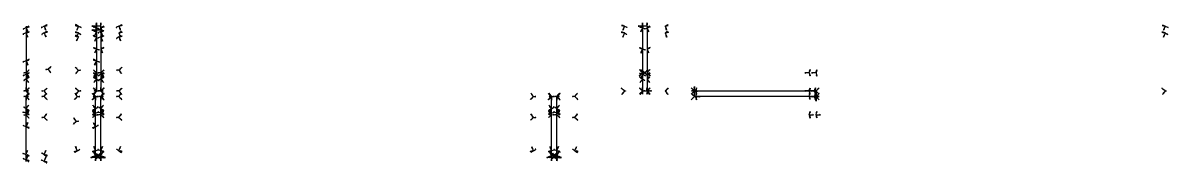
# Model space of a CAD drawing. Header units: millimetres. Extents: x -10973 to 14, y -157 to 191.
# Drawn here: x -10973 to -8432, y -154 to 157 of the extents above; entities that cross this region are included whole.
import ezdxf

# ---------------------------------------------------------------- set-up
doc = ezdxf.new("R2010")
doc.units = ezdxf.units.MM
for name, color, linetype in [('AutoDetect_13_80', 1, 'Continuous'), ('AutoDetect_14_81', 1, 'Continuous'), ('AutoDetect_1_103', 1, 'Continuous'), ('AutoDetect_1_109', 1, 'Continuous'), ('AutoDetect_1_94', 1, 'Continuous'), ('AutoDetect_20_84', 1, 'Continuous'), ('AutoDetect_20_86', 1, 'Continuous'), ('AutoDetect_20_90', 1, 'Continuous'), ('AutoDetect_21_85', 1, 'Continuous'), ('AutoDetect_21_87', 1, 'Continuous'), ('AutoDetect_21_91', 1, 'Continuous'), ('AutoDetect_24_82', 1, 'Continuous'), ('AutoDetect_24_88', 1, 'Continuous'), ('AutoDetect_25_83', 1, 'Continuous'), ('AutoDetect_25_89', 1, 'Continuous'), ('AutoDetect_29_77', 1, 'Continuous'), ('AutoDetect_29_79', 1, 'Continuous'), ('AutoDetect_2_100', 1, 'Continuous'), ('AutoDetect_2_106', 1, 'Continuous'), ('AutoDetect_2_97', 1, 'Continuous'), ('AutoDetect_4_104', 1, 'Continuous'), ('AutoDetect_4_95', 1, 'Continuous'), ('AutoDetect_4_98', 1, 'Continuous'), ('AutoDetect_5_105', 1, 'Continuous'), ('AutoDetect_5_96', 1, 'Continuous'), ('AutoDetect_5_99', 1, 'Continuous'), ('AutoDetect_7_101', 1, 'Continuous'), ('AutoDetect_7_107', 1, 'Continuous'), ('AutoDetect_7_92', 1, 'Continuous'), ('AutoDetect_8_102', 1, 'Continuous'), ('AutoDetect_8_108', 1, 'Continuous'), ('AutoDetect_8_93', 1, 'Continuous'), ('BLECH_ID_GUID_342797C8_094D_45c6_99B3_2BD1321BF620', 1, 'Continuous')]:
    doc.layers.add(name, color=color, linetype=linetype)

# ---------------------------------------------------------------- blocks, each defined once
blk = doc.blocks.new('Kontrollpunkt')
at = {"color": 0}
for q in [(0, 6), (8, 0), (0, 0, 4)]:
    blk.add_line((0, 0), q, dxfattribs=at)
for points in [[(0.25, 8, -0.25), (-0.25, 8, -0.25), (-0.25, 8, 0.25), (0, 10, 0), (-0.25, 8, -0.25), (0.25, 8, 0.25), (0, 10, 0), (0.25, 8, -0.25), (0.25, 8, 0.25), (-0.25, 8, 0.25)], [(0.25, 6, -0.25), (-0.25, 6, -0.25), (-0.25, 6, 0.25), (0, 8, 0), (-0.25, 6, -0.25), (0.25, 6, 0.25), (0, 8, 0), (0.25, 6, -0.25), (0.25, 6, 0.25), (-0.25, 6, 0.25)], [(0.25, 0.25, 4), (-0.25, 0.25, 4), (-0.25, -0.25, 4), (0, 0, 6), (-0.25, 0.25, 4), (0.25, -0.25, 4), (0, 0, 6), (0.25, 0.25, 4), (0.25, -0.25, 4), (-0.25, -0.25, 4)], [(0.25, 0.25, 6), (-0.25, 0.25, 6), (-0.25, -0.25, 6), (0, 0, 8), (-0.25, 0.25, 6), (0.25, -0.25, 6), (0, 0, 8), (0.25, 0.25, 6), (0.25, -0.25, 6), (-0.25, -0.25, 6)], [(0.25, 0.25, 8), (-0.25, 0.25, 8), (-0.25, -0.25, 8), (0, 0, 10), (-0.25, 0.25, 8), (0.25, -0.25, 8), (0, 0, 10), (0.25, 0.25, 8), (0.25, -0.25, 8), (-0.25, -0.25, 8)], [(8, 0.25, -0.25), (8, 0.25, 0.25), (8, -0.25, 0.25), (10, 0, 0), (8, 0.25, 0.25), (8, -0.25, -0.25), (10, 0, 0), (8, 0.25, -0.25), (8, -0.25, -0.25), (8, -0.25, 0.25)]]:
    blk.add_polyline3d(points, dxfattribs=at)

msp = doc.modelspace()

# ---------------------------------------------------------------- linework, layer by layer
at = {"layer": 'AutoDetect_13_80', "color": 1}
msp.add_line((-9213, 6.2, -190), (-9483, 6.2, -190), dxfattribs=at)
at = {"layer": 'AutoDetect_14_81', "color": 1}
msp.add_line((-9213, -6.3, -190), (-9483, -6.3, -190), dxfattribs=at)
at = {"layer": 'AutoDetect_1_103', "color": 1}
msp.add_line((-10966, 149.9, 91), (-10966, 33.2, 91), dxfattribs=at)
at = {"layer": 'AutoDetect_1_103', "color": 1, "extrusion": (1, 0, 0)}
msp.add_arc((33.2, 64, -10966), 27, 90, 135, dxfattribs=at)
at = {"layer": 'AutoDetect_1_109', "color": 1}
msp.add_line((-10966, 149.9, -401), (-10966, 33.2, -401), dxfattribs=at)
at = {"layer": 'AutoDetect_1_109', "color": 1, "extrusion": (-1, 0, 0)}
msp.add_arc((-33.3, -374, 10966), 27, 270, 315, dxfattribs=at)
at = {"layer": 'AutoDetect_1_94', "color": 1}
msp.add_line((-10966, 6.2, -374), (-10966, 6.2, 64), dxfattribs=at)
at = {"layer": 'AutoDetect_1_94', "color": 1, "extrusion": (-1, 0, 0)}
for centre, start, end in [((-33.3, -374, 10966), 315, 0), ((-33.3, 64, 10966), 360, 45)]:
    msp.add_arc(centre, 27, start, end, dxfattribs=at)
at = {"layer": 'AutoDetect_20_84', "color": 1}
msp.add_line((-9788, -6.3, 64), (-9788, -6.3, -374), dxfattribs=at)
at = {"layer": 'AutoDetect_20_84', "color": 1, "extrusion": (-1, 0, 0)}
for centre, start, end in [((33.2, 64, 9788), 135, 180), ((33.2, -374, 9788), 180, 225)]:
    msp.add_arc(centre, 27, start, end, dxfattribs=at)
at = {"layer": 'AutoDetect_20_86', "color": 1}
msp.add_line((-9788, -141.2, 91), (-9788, -33.3, 91), dxfattribs=at)
at = {"layer": 'AutoDetect_20_86', "color": 1, "extrusion": (-1, 0, 0)}
msp.add_arc((33.2, 64, 9788), 27, 90, 135, dxfattribs=at)
at = {"layer": 'AutoDetect_20_90', "color": 1}
msp.add_line((-9788, -141.2, -401), (-9788, -33.3, -401), dxfattribs=at)
at = {"layer": 'AutoDetect_20_90', "color": 1, "extrusion": (1, 0, 0)}
msp.add_arc((-33.3, -374, -9788), 27, 270, 315, dxfattribs=at)
at = {"layer": 'AutoDetect_21_85', "color": 1}
msp.add_line((-9800, -6.3, -374), (-9800, -6.3, 64), dxfattribs=at)
at = {"layer": 'AutoDetect_21_85', "color": 1, "extrusion": (1, 0, 0)}
for centre, start, end in [((-33.3, -374, -9800), 315, 0), ((-33.3, 64, -9800), 0, 45)]:
    msp.add_arc(centre, 27, start, end, dxfattribs=at)
at = {"layer": 'AutoDetect_21_87', "color": 1}
msp.add_line((-9800, -141.2, 91), (-9800, -33.3, 91), dxfattribs=at)
at = {"layer": 'AutoDetect_21_87', "color": 1, "extrusion": (-1, 0, 0)}
msp.add_arc((33.2, 64, 9800), 27, 90, 135, dxfattribs=at)
at = {"layer": 'AutoDetect_21_91', "color": 1}
msp.add_line((-9800, -141.2, -401), (-9800, -33.3, -401), dxfattribs=at)
at = {"layer": 'AutoDetect_21_91', "color": 1, "extrusion": (1, 0, 0)}
msp.add_arc((-33.3, -374, -9800), 27, 270, 315, dxfattribs=at)
at = {"layer": 'AutoDetect_24_82', "color": 1}
msp.add_line((-9588, 6.2, 15), (-9588, 6.2, 64), dxfattribs=at)
at = {"layer": 'AutoDetect_24_82', "color": 1, "extrusion": (-1, 0, 0)}
msp.add_arc((-33.3, 64, 9588), 27, 0.0424, 45, dxfattribs=at)
at = {"layer": 'AutoDetect_24_88', "color": 1}
msp.add_line((-9588, 149.9, 91), (-9588, 33.2, 91), dxfattribs=at)
at = {"layer": 'AutoDetect_24_88', "color": 1, "extrusion": (1, 0, 0)}
msp.add_arc((33.2, 64, -9588), 27, 90.0424, 135, dxfattribs=at)
at = {"layer": 'AutoDetect_25_83', "color": 1}
msp.add_line((-9598, 6.2, 15), (-9598, 6.2, 64), dxfattribs=at)
at = {"layer": 'AutoDetect_25_83', "color": 1, "extrusion": (-1, 0, 0)}
msp.add_arc((-33.3, 64, 9598), 27, 0.0424, 45, dxfattribs=at)
at = {"layer": 'AutoDetect_25_89', "color": 1}
msp.add_line((-9598, 149.9, 91), (-9598, 33.2, 91), dxfattribs=at)
at = {"layer": 'AutoDetect_25_89', "color": 1, "extrusion": (1, 0, 0)}
msp.add_arc((33.2, 64, -9598), 27, 90.0424, 135, dxfattribs=at)
at = {"layer": 'AutoDetect_2_100', "color": 1}
msp.add_line((-10966, -149.9, 91), (-10966, -33.3, 91), dxfattribs=at)
at = {"layer": 'AutoDetect_2_100', "color": 1, "extrusion": (-1, 0, 0)}
msp.add_arc((33.2, 64, 10966), 27, 90, 135, dxfattribs=at)
at = {"layer": 'AutoDetect_2_106', "color": 1}
msp.add_line((-10966, -149.9, -401), (-10966, -33.3, -401), dxfattribs=at)
at = {"layer": 'AutoDetect_2_106', "color": 1, "extrusion": (1, 0, 0)}
msp.add_arc((-33.3, -374, -10966), 27, 270, 315, dxfattribs=at)
at = {"layer": 'AutoDetect_2_97', "color": 1}
msp.add_line((-10966, -6.3, 64), (-10966, -6.3, -374), dxfattribs=at)
at = {"layer": 'AutoDetect_2_97', "color": 1, "extrusion": (-1, 0, 0)}
for centre, start, end in [((33.2, 64, 10966), 135, 180), ((33.2, -374, 10966), 180, 225)]:
    msp.add_arc(centre, 27, start, end, dxfattribs=at)
at = {"layer": 'AutoDetect_4_104', "color": 1}
msp.add_line((-10800, -141.2, -401), (-10800, -33.3, -401), dxfattribs=at)
at = {"layer": 'AutoDetect_4_104', "color": 1, "extrusion": (1, 0, 0)}
msp.add_arc((-33.3, -374, -10800), 27, 270, 315, dxfattribs=at)
at = {"layer": 'AutoDetect_4_95', "color": 1}
msp.add_line((-10800, -6.3, 64), (-10800, -6.3, -374), dxfattribs=at)
at = {"layer": 'AutoDetect_4_95', "color": 1, "extrusion": (-1, 0, 0)}
for centre, start, end in [((33.2, 64, 10800), 135, 180), ((33.2, -374, 10800), 180, 225)]:
    msp.add_arc(centre, 27, start, end, dxfattribs=at)
at = {"layer": 'AutoDetect_4_98', "color": 1}
msp.add_line((-10800, -141.2, 91), (-10800, -33.3, 91), dxfattribs=at)
at = {"layer": 'AutoDetect_4_98', "color": 1, "extrusion": (-1, 0, 0)}
msp.add_arc((33.2, 64, 10800), 27, 90, 135, dxfattribs=at)
at = {"layer": 'AutoDetect_5_105', "color": 1}
msp.add_line((-10812, -141.2, -401), (-10812, -33.3, -401), dxfattribs=at)
at = {"layer": 'AutoDetect_5_105', "color": 1, "extrusion": (1, 0, 0)}
msp.add_arc((-33.3, -374, -10812), 27, 270, 315, dxfattribs=at)
at = {"layer": 'AutoDetect_5_96', "color": 1}
msp.add_line((-10812, -6.3, -374), (-10812, -6.3, 64), dxfattribs=at)
at = {"layer": 'AutoDetect_5_96', "color": 1, "extrusion": (1, 0, 0)}
for centre, start, end in [((-33.3, -374, -10812), 315, 0), ((-33.3, 64, -10812), 0, 45)]:
    msp.add_arc(centre, 27, start, end, dxfattribs=at)
at = {"layer": 'AutoDetect_5_99', "color": 1}
msp.add_line((-10812, -141.2, 91), (-10812, -33.3, 91), dxfattribs=at)
at = {"layer": 'AutoDetect_5_99', "color": 1, "extrusion": (-1, 0, 0)}
msp.add_arc((33.2, 64, 10812), 27, 90, 135, dxfattribs=at)
at = {"layer": 'AutoDetect_7_101', "color": 1}
msp.add_line((-10800, 149.9, 91), (-10800, 33.2, 91), dxfattribs=at)
at = {"layer": 'AutoDetect_7_101', "color": 1, "extrusion": (1, 0, 0)}
msp.add_arc((33.2, 64, -10800), 27, 90.0424, 135.0212, dxfattribs=at)
at = {"layer": 'AutoDetect_7_107', "color": 1}
msp.add_line((-10800, 141.2, -401), (-10800, 33.2, -401), dxfattribs=at)
at = {"layer": 'AutoDetect_7_107', "color": 1, "extrusion": (-1, 0, 0)}
msp.add_arc((-33.3, -374, 10800), 27, 270, 315, dxfattribs=at)
at = {"layer": 'AutoDetect_7_92', "color": 1}
msp.add_line((-10800, 6.2, -374), (-10800, 6.2, 64), dxfattribs=at)
at = {"layer": 'AutoDetect_7_92', "color": 1, "extrusion": (-1, 0, 0)}
for centre, start, end in [((-33.3, -374, 10800), 315, 360), ((-33.3, 64, 10800), 360, 44.9788)]:
    msp.add_arc(centre, 27, start, end, dxfattribs=at)
at = {"layer": 'AutoDetect_8_102', "color": 1}
msp.add_line((-10810, 149.9, 91), (-10810, 33.2, 91), dxfattribs=at)
at = {"layer": 'AutoDetect_8_102', "color": 1, "extrusion": (1, 0, 0)}
msp.add_arc((33.2, 64, -10810), 27, 90.0424, 135.0212, dxfattribs=at)
at = {"layer": 'AutoDetect_8_108', "color": 1}
msp.add_line((-10810, 141.2, -401), (-10810, 33.2, -401), dxfattribs=at)
at = {"layer": 'AutoDetect_8_108', "color": 1, "extrusion": (-1, 0, 0)}
msp.add_arc((-33.3, -374, 10810), 27, 270, 315, dxfattribs=at)
at = {"layer": 'AutoDetect_8_93', "color": 1}
msp.add_line((-10810, 6.2, 64), (-10810, 6.2, -374), dxfattribs=at)
at = {"layer": 'AutoDetect_8_93', "color": 1, "extrusion": (1, 0, 0)}
for centre, start, end in [((33.2, 64, -10810), 135.0212, 180), ((33.2, -374, -10810), 180, 225)]:
    msp.add_arc(centre, 27, start, end, dxfattribs=at)

# ---------------------------------------------------------------- block references
at = {"layer": 'AutoDetect_13_80', "color": 1, "extrusion": (0.185348, 0.743283, 0.642788), "rotation": 21.25108593889595}
msp.add_blockref('Kontrollpunkt', (8965, 1260.8, -1798.1), dxfattribs=at)
at = {"layer": 'AutoDetect_13_80', "color": 1, "extrusion": (0.173648, 0.696364, 0.696364)}
for p, rotation in [((8950.4, 1375.7, -1708.6), 19.70215223316777), ((9199.8, 1456.7, -1774.1), 19.70215223316777), ((8943.7, 1412.2, -1728.3), 19.70215223316775)]:
    msp.add_blockref('Kontrollpunkt', p, dxfattribs=dict(at, rotation=rotation))
at = {"layer": 'AutoDetect_13_80', "color": 1, "extrusion": (0.185348, 0.642788, 0.743283), "rotation": 21.20334123525414}
msp.add_blockref('Kontrollpunkt', (8868.5, 1795.6, -1817.9), dxfattribs=at)
at = {"layer": 'AutoDetect_14_81', "color": 1, "extrusion": (0.173648, -0.696364, 0.696364), "rotation": 340.2978477668322}
for p in [(-9199.8, 1456.7, -1774.1), (-8943.7, 1412.2, -1728.3), (-8950.4, 1375.7, -1708.6)]:
    msp.add_blockref('Kontrollpunkt', p, dxfattribs=at)
at = {"layer": 'AutoDetect_14_81', "color": 1, "extrusion": (0.185348, -0.642788, 0.743283), "rotation": 338.7966587647459}
msp.add_blockref('Kontrollpunkt', (-8868.5, 1795.6, -1817.9), dxfattribs=at)
at = {"layer": 'AutoDetect_14_81', "color": 1, "extrusion": (0.185348, -0.743283, 0.642788), "rotation": 338.748914061104}
msp.add_blockref('Kontrollpunkt', (-8965, 1260.8, -1798.1), dxfattribs=at)
at = {"layer": 'AutoDetect_1_103', "color": 1, "extrusion": (0.696364, 0.173648, -0.696364), "rotation": 80.28160008389149}
for p in [(2789.1, -7283.2, -7654.2), (2795.8, -7319.4, -7674.2)]:
    msp.add_blockref('Kontrollpunkt', p, dxfattribs=at)
at = {"layer": 'AutoDetect_1_103', "color": 1, "extrusion": (0.642788, 0.185348, -0.743283), "rotation": 85.57761744062603}
msp.add_blockref('Kontrollpunkt', (3167.9, -7769.9, -7061.7), dxfattribs=at)
at = {"layer": 'AutoDetect_1_103', "color": 1, "extrusion": (0.733739, 0.25343, -0.630396), "rotation": 80.61777879856182}
msp.add_blockref('Kontrollpunkt', (3694.5, -6411.9, -8040), dxfattribs=at)
at = {"layer": 'AutoDetect_1_103', "color": 1, "extrusion": (0.638146, 0.173648, -0.750077), "rotation": 80.02929992852356}
msp.add_blockref('Kontrollpunkt', (2950, -7862.1, -7053.4), dxfattribs=at)
at = {"layer": 'AutoDetect_1_103', "color": 1, "extrusion": (0.620134, 0.291699, -0.728248), "rotation": 90.52412047062991}
msp.add_blockref('Kontrollpunkt', (4706.7, -7150.7, -6854), dxfattribs=at)
at = {"layer": 'AutoDetect_1_103', "color": 1, "extrusion": (0.650895, 0.390731, -0.650895), "rotation": 85.55052143953343}
msp.add_blockref('Kontrollpunkt', (5672.5, -6039.5, -7184), dxfattribs=at)
at = {"layer": 'AutoDetect_1_109', "color": 1, "extrusion": (0.642788, 0.185348, 0.743283), "rotation": 94.422382559374}
msp.add_blockref('Kontrollpunkt', (3167.9, 7562.5, -7292.1), dxfattribs=at)
at = {"layer": 'AutoDetect_1_109', "color": 1, "extrusion": (0.696364, 0.173648, 0.696364), "rotation": 99.71839991610851}
for p in [(2795.8, 7096.9, -7890.1), (2789.1, 7060.7, -7870.1)]:
    msp.add_blockref('Kontrollpunkt', p, dxfattribs=at)
at = {"layer": 'AutoDetect_1_109', "color": 1, "extrusion": (0.735143, 0.25047, 0.629944), "rotation": 99.53489849642972}
msp.add_blockref('Kontrollpunkt', (3651.4, 6176.2, -8251), dxfattribs=at)
at = {"layer": 'AutoDetect_1_109', "color": 1, "extrusion": (0.634364, 0.206204, 0.745025), "rotation": 92.3429455111504}
msp.add_blockref('Kontrollpunkt', (3459.6, 7485.4, -7240.1), dxfattribs=at)
at = {"layer": 'AutoDetect_1_109', "color": 1, "extrusion": (0.620189, 0.293165, 0.727612), "rotation": 89.46647433978225}
msp.add_blockref('Kontrollpunkt', (4725.6, 6925.1, -7080.1), dxfattribs=at)
at = {"layer": 'AutoDetect_1_109', "color": 1, "extrusion": (0.650895, 0.390731, 0.650895), "rotation": 94.44947856046656}
msp.add_blockref('Kontrollpunkt', (5672.5, 5804.2, -7385.7), dxfattribs=at)
at = {"layer": 'AutoDetect_1_94', "color": 1, "extrusion": (0.642788, 0.656791, 0.394271), "rotation": 67.93756038269882}
msp.add_blockref('Kontrollpunkt', (7869.6, 2681.2, -7160), dxfattribs=at)
at = {"layer": 'AutoDetect_1_94', "color": 1, "extrusion": (0.650895, 0.650895, 0.390731), "rotation": 68.65786519224486}
for p in [(7757.8, 2632.2, -7227.2), (7758.6, 2683.8, -7279.8)]:
    msp.add_blockref('Kontrollpunkt', p, dxfattribs=at)
at = {"layer": 'AutoDetect_1_94', "color": 1, "extrusion": (0.704416, 0.704416, 0.087156), "rotation": 85.01893060629979}
msp.add_blockref('Kontrollpunkt', (7758.6, 302.9, -7752.8), dxfattribs=at)
at = {"layer": 'AutoDetect_1_94', "color": 1, "extrusion": (0.650895, 0.650895, -0.390731), "rotation": 111.5191847166128}
msp.add_blockref('Kontrollpunkt', (7758.6, -2969.1, -7158.7), dxfattribs=at)
at = {"layer": 'AutoDetect_1_94', "color": 1, "extrusion": (0.696364, 0.696364, -0.173648), "rotation": 99.96038804580778}
for p in [(7758.6, -1674.6, -7574), (7758.6, -1292.5, -7641.4)]:
    msp.add_blockref('Kontrollpunkt', p, dxfattribs=at)
at = {"layer": 'AutoDetect_1_94', "color": 1, "extrusion": (0.656791, 0.642788, 0.394271), "rotation": 68.78465394957813}
msp.add_blockref('Kontrollpunkt', (7646.6, 2752.6, -7311.3), dxfattribs=at)
at = {"layer": 'AutoDetect_20_84', "color": 1, "extrusion": (0.650895, -0.650895, -0.390731), "rotation": 248.6578651922448}
for p in [(-6925.6, -2643.7, -6391.9), (-6929.8, -2595.1, -6346.5)]:
    msp.add_blockref('Kontrollpunkt', p, dxfattribs=at)
at = {"layer": 'AutoDetect_20_84', "color": 1, "extrusion": (0.704416, -0.704416, -0.087156), "rotation": 265.0189306062998}
msp.add_blockref('Kontrollpunkt', (-6925.6, -539.1, -6896), dxfattribs=at)
at = {"layer": 'AutoDetect_20_84', "color": 1, "extrusion": (0.650895, -0.650895, 0.390731), "rotation": 291.5191847166128}
msp.add_blockref('Kontrollpunkt', (-6925.6, 2358.3, -6513), dxfattribs=at)
at = {"layer": 'AutoDetect_20_84', "color": 1, "extrusion": (0.696364, -0.696364, 0.173648), "rotation": 279.9603880458078}
for p in [(-6925.6, 1224.7, -6807.5), (-6925.6, 842.6, -6874.9)]:
    msp.add_blockref('Kontrollpunkt', p, dxfattribs=at)
at = {"layer": 'AutoDetect_20_84', "color": 1, "extrusion": (0.656791, -0.642788, -0.394271), "rotation": 248.7846539495781}
msp.add_blockref('Kontrollpunkt', (-6822.7, -2705.5, -6415.3), dxfattribs=at)
at = {"layer": 'AutoDetect_20_84', "color": 1, "extrusion": (0.642788, -0.656791, -0.394271), "rotation": 247.9375603826988}
msp.add_blockref('Kontrollpunkt', (-7027.7, -2641.2, -6280.5), dxfattribs=at)
at = {"layer": 'AutoDetect_20_86', "color": 1, "extrusion": (0.650895, -0.390731, -0.650895), "rotation": 274.4494785604666}
msp.add_blockref('Kontrollpunkt', (-5066.2, -5382.1, -6417.2), dxfattribs=at)
at = {"layer": 'AutoDetect_20_86', "color": 1, "extrusion": (0.696364, -0.173648, -0.696364), "rotation": 279.7183999161086}
for p in [(-2410.2, -6540.9, -6871.9), (-2502.4, -6524.9, -6855.4), (-2506.8, -6557.1, -6831.2)]:
    msp.add_blockref('Kontrollpunkt', p, dxfattribs=at)
at = {"layer": 'AutoDetect_20_86', "color": 1, "extrusion": (0.642788, -0.185348, -0.743283), "rotation": 274.4223825593739}
msp.add_blockref('Kontrollpunkt', (-2833.2, -6930.3, -6306.1), dxfattribs=at)
at = {"layer": 'AutoDetect_20_86', "color": 1, "extrusion": (0.743283, -0.185348, -0.642788), "rotation": 283.7118257682571}
msp.add_blockref('Kontrollpunkt', (-2481.1, -5990.4, -7280.6), dxfattribs=at)
at = {"layer": 'AutoDetect_20_90', "color": 1, "extrusion": (0.650895, -0.390731, 0.650895), "rotation": 265.5505214395334}
msp.add_blockref('Kontrollpunkt', (-5066.2, 5146.8, -6619), dxfattribs=at)
at = {"layer": 'AutoDetect_20_90', "color": 1, "extrusion": (0.696364, -0.173648, 0.696364)}
for p, rotation in [((-2410.2, 6318.4, -7087.7), 260.2816000838914), ((-2506.8, 6334.7, -7047.1), 260.2816000838915), ((-2502.4, 6302.4, -7071.2), 260.2816000838915)]:
    msp.add_blockref('Kontrollpunkt', p, dxfattribs=dict(at, rotation=rotation))
at = {"layer": 'AutoDetect_20_90', "color": 1, "extrusion": (0.642788, -0.185348, 0.743283), "rotation": 265.577617440626}
msp.add_blockref('Kontrollpunkt', (-2833.2, 6722.9, -6536.5), dxfattribs=at)
at = {"layer": 'AutoDetect_20_90', "color": 1, "extrusion": (0.743283, -0.185348, 0.642788), "rotation": 256.2881742317428}
msp.add_blockref('Kontrollpunkt', (-2481.1, 5752.9, -7479.9), dxfattribs=at)
at = {"layer": 'AutoDetect_21_85', "color": 1, "extrusion": (-0.656791, -0.642788, 0.394271), "rotation": 68.78465394957813}
msp.add_blockref('Kontrollpunkt', (-6878.1, -3098.8, 6327.7), dxfattribs=at)
at = {"layer": 'AutoDetect_21_85', "color": 1, "extrusion": (-0.650895, -0.650895, -0.390731), "rotation": 111.5191847166128}
msp.add_blockref('Kontrollpunkt', (-6925.2, 2768.3, 6357.8), dxfattribs=at)
at = {"layer": 'AutoDetect_21_85', "color": 1, "extrusion": (-0.696364, -0.696364, -0.173648), "rotation": 99.96038804580778}
for p in [(-6925.2, 875.2, 6886.7), (-6925.2, 1257.3, 6819.3)]:
    msp.add_blockref('Kontrollpunkt', p, dxfattribs=at)
at = {"layer": 'AutoDetect_21_85', "color": 1, "extrusion": (-0.704416, -0.704416, 0.087156), "rotation": 85.01893060629979}
msp.add_blockref('Kontrollpunkt', (-6925.2, -976.9, 6875.1), dxfattribs=at)
at = {"layer": 'AutoDetect_21_85', "color": 1, "extrusion": (-0.650895, -0.650895, 0.390731), "rotation": 68.65786519224486}
for p in [(-6925.2, -3053.6, 6236.7), (-6921, -3102.2, 6282.1)]:
    msp.add_blockref('Kontrollpunkt', p, dxfattribs=at)
at = {"layer": 'AutoDetect_21_85', "color": 1, "extrusion": (-0.642788, -0.656791, 0.394271), "rotation": 67.9375603826988}
msp.add_blockref('Kontrollpunkt', (-6971.6, -3045.5, 6188.2), dxfattribs=at)
at = {"layer": 'AutoDetect_21_87', "color": 1, "extrusion": (-0.650895, -0.390731, -0.650895), "rotation": 85.55052143953343}
msp.add_blockref('Kontrollpunkt', (-5015.4, 5549.3, 6332.5), dxfattribs=at)
at = {"layer": 'AutoDetect_21_87', "color": 1, "extrusion": (-0.696364, -0.173648, -0.696364)}
for p, rotation in [((-2329.2, 6694.2, 6768.5), 80.28160008389143), ((-2237, 6710.2, 6785), 80.28160008389149), ((-2232.7, 6677.9, 6809.2), 80.28160008389149)]:
    msp.add_blockref('Kontrollpunkt', p, dxfattribs=dict(at, rotation=rotation))
at = {"layer": 'AutoDetect_21_87', "color": 1, "extrusion": (-0.743283, -0.185348, -0.642788), "rotation": 76.28817423174286}
msp.add_blockref('Kontrollpunkt', (-2258.3, 6226.4, 7278.8), dxfattribs=at)
at = {"layer": 'AutoDetect_21_87', "color": 1, "extrusion": (-0.642788, -0.185348, -0.743283), "rotation": 85.57761744062603}
msp.add_blockref('Kontrollpunkt', (-2593.9, 7059.1, 6284.8), dxfattribs=at)
at = {"layer": 'AutoDetect_21_91', "color": 1, "extrusion": (-0.650895, -0.390731, 0.650895), "rotation": 94.44947856046657}
msp.add_blockref('Kontrollpunkt', (-5015.4, -5784.6, 6130.8), dxfattribs=at)
at = {"layer": 'AutoDetect_21_91', "color": 1, "extrusion": (-0.696364, -0.173648, 0.696364), "rotation": 99.71839991610851}
for p in [(-2329.2, -6916.7, 6552.6), (-2237, -6932.7, 6569.1), (-2232.7, -6900.4, 6593.3)]:
    msp.add_blockref('Kontrollpunkt', p, dxfattribs=at)
at = {"layer": 'AutoDetect_21_91', "color": 1, "extrusion": (-0.743283, -0.185348, 0.642788), "rotation": 103.7118257682572}
msp.add_blockref('Kontrollpunkt', (-2258.3, -6463.9, 7079.6), dxfattribs=at)
at = {"layer": 'AutoDetect_21_91', "color": 1, "extrusion": (-0.642788, -0.185348, 0.743283), "rotation": 94.422382559374}
msp.add_blockref('Kontrollpunkt', (-2593.9, -7266.5, 6054.4), dxfattribs=at)
at = {"layer": 'AutoDetect_24_82', "color": 1, "extrusion": (0.696364, 0.696364, -0.173648), "rotation": 99.85107611658391}
for p in [(6816, -1157.5, -6650.6), (6784.2, -1158.8, -6675.5), (6784.2, -1123.3, -6681.8)]:
    msp.add_blockref('Kontrollpunkt', p, dxfattribs=at)
at = {"layer": 'AutoDetect_24_82', "color": 1, "extrusion": (0.642788, 0.743283, -0.185348), "rotation": 102.1447151728823}
msp.add_blockref('Kontrollpunkt', (7282.5, -1126.5, -6134.2), dxfattribs=at)
at = {"layer": 'AutoDetect_24_82', "color": 1, "extrusion": (0.650895, 0.650895, -0.390731), "rotation": 111.6785632160715}
msp.add_blockref('Kontrollpunkt', (6784.2, -2588.4, -6261.7), dxfattribs=at)
at = {"layer": 'AutoDetect_24_82', "color": 1, "extrusion": (0.743283, 0.642788, -0.185348), "rotation": 99.10637076601365}
msp.add_blockref('Kontrollpunkt', (6250.3, -1308.3, -7098.4), dxfattribs=at)
at = {"layer": 'AutoDetect_24_88', "color": 1, "extrusion": (0.696364, 0.173648, -0.696364)}
for p, rotation in [((2455.7, -6352.1, -6694.6), 80.28160008389149), ((2462.4, -6388.3, -6714.6), 80.28160008389149), ((2361.8, -6405.8, -6732.6), 80.28160008389143)]:
    msp.add_blockref('Kontrollpunkt', p, dxfattribs=dict(at, rotation=rotation))
at = {"layer": 'AutoDetect_24_88', "color": 1, "extrusion": (0.743283, 0.185348, -0.642788), "rotation": 76.28817423174286}
msp.add_blockref('Kontrollpunkt', (2441.1, -5864.3, -7130.4), dxfattribs=at)
at = {"layer": 'AutoDetect_24_88', "color": 1, "extrusion": (0.642788, 0.185348, -0.743283), "rotation": 85.57761744062603}
msp.add_blockref('Kontrollpunkt', (2752.5, -6792.9, -6182.4), dxfattribs=at)
at = {"layer": 'AutoDetect_24_88', "color": 1, "extrusion": (0.650895, 0.390731, -0.650895), "rotation": 85.55052143953343}
msp.add_blockref('Kontrollpunkt', (4963.3, -5270.5, -6287), dxfattribs=at)
at = {"layer": 'AutoDetect_25_83', "color": 1, "extrusion": (-0.642788, 0.743283, -0.185348), "rotation": 257.8552848271177}
msp.add_blockref('Kontrollpunkt', (7229.6, 1199.6, 6198.3), dxfattribs=at)
at = {"layer": 'AutoDetect_25_83', "color": 1, "extrusion": (-0.696364, 0.696364, -0.173648), "rotation": 260.1489238834161}
for p in [(6750.6, 1198.4, 6709.8), (6782.4, 1197, 6684.9), (6782.4, 1232.5, 6678.7)]:
    msp.add_blockref('Kontrollpunkt', p, dxfattribs=at)
at = {"layer": 'AutoDetect_25_83', "color": 1, "extrusion": (-0.743283, 0.642788, -0.185348), "rotation": 260.8936292339863}
msp.add_blockref('Kontrollpunkt', (6299.7, 1381.4, 7162.2), dxfattribs=at)
at = {"layer": 'AutoDetect_25_83', "color": 1, "extrusion": (-0.650895, 0.650895, -0.390731), "rotation": 248.3214367839284}
msp.add_blockref('Kontrollpunkt', (6782.4, 2712.5, 6226.4), dxfattribs=at)
at = {"layer": 'AutoDetect_25_89', "color": 1, "extrusion": (-0.743283, 0.185348, -0.642788), "rotation": 283.7118257682571}
msp.add_blockref('Kontrollpunkt', (2201.1, 6101.8, 7130.3), dxfattribs=at)
at = {"layer": 'AutoDetect_25_89', "color": 1, "extrusion": (-0.696364, 0.173648, -0.696364), "rotation": 279.7183999161086}
for p in [(2186.4, 6611.4, 6665.8), (2179.7, 6575.2, 6645.8), (2280.3, 6557.7, 6627.8)]:
    msp.add_blockref('Kontrollpunkt', p, dxfattribs=at)
at = {"layer": 'AutoDetect_25_89', "color": 1, "extrusion": (-0.642788, 0.185348, -0.743283), "rotation": 274.4223825593739}
msp.add_blockref('Kontrollpunkt', (2563.3, 6909.4, 6150.1), dxfattribs=at)
at = {"layer": 'AutoDetect_25_89', "color": 1, "extrusion": (-0.650895, 0.390731, -0.650895), "rotation": 274.4494785604666}
msp.add_blockref('Kontrollpunkt', (4911.4, 5436.5, 6201.1), dxfattribs=at)
at = {"layer": 'AutoDetect_29_77', "color": 1, "extrusion": (-0.743283, 0.642788, -0.185348), "rotation": 260.8936292339863}
msp.add_blockref('Kontrollpunkt', (5514.8, 1213.2, 6270.3), dxfattribs=at)
at = {"layer": 'AutoDetect_29_79', "color": 1, "extrusion": (-0.743283, 0.185348, -0.642788), "rotation": 283.7118257682571}
msp.add_blockref('Kontrollpunkt', (1910.7, 5353.4, 6238.3), dxfattribs=at)
at = {"layer": 'AutoDetect_29_79', "color": 1, "extrusion": (-0.696364, 0.173648, -0.696364), "rotation": 279.7183999161086}
msp.add_blockref('Kontrollpunkt', (1896.1, 5800.6, 5830.2), dxfattribs=at)
at = {"layer": 'AutoDetect_2_100', "color": 1, "extrusion": (0.650895, -0.390731, -0.650895), "rotation": 274.4494785604666}
msp.add_blockref('Kontrollpunkt', (-5672.5, -6039.5, -7184), dxfattribs=at)
at = {"layer": 'AutoDetect_2_100', "color": 1, "extrusion": (0.631683, -0.227168, -0.741196), "rotation": 272.0340178651637}
msp.add_blockref('Kontrollpunkt', (-3751.7, -7576.5, -6984.7), dxfattribs=at)
at = {"layer": 'AutoDetect_2_100', "color": 1, "extrusion": (0.69146, -0.209204, -0.69146), "rotation": 277.7533624204248}
msp.add_blockref('Kontrollpunkt', (-3245.8, -7177.2, -7630.1), dxfattribs=at)
at = {"layer": 'AutoDetect_2_100', "color": 1, "extrusion": (0.642788, -0.185348, -0.743283), "rotation": 274.4223825593739}
msp.add_blockref('Kontrollpunkt', (-3167.9, -7769.9, -7061.7), dxfattribs=at)
at = {"layer": 'AutoDetect_2_100', "color": 1, "extrusion": (0.743283, -0.185348, -0.642788), "rotation": 283.7118257682571}
msp.add_blockref('Kontrollpunkt', (-2774.5, -6723.7, -8154.6), dxfattribs=at)
at = {"layer": 'AutoDetect_2_100', "color": 1, "extrusion": (0.696364, -0.173648, -0.696364), "rotation": 279.7183999161086}
for p in [(-2795.8, -7319.4, -7674.2), (-2789.1, -7283.2, -7654.2)]:
    msp.add_blockref('Kontrollpunkt', p, dxfattribs=at)
at = {"layer": 'AutoDetect_2_106', "color": 1, "extrusion": (0.650895, -0.390731, 0.650895), "rotation": 265.5505214395334}
msp.add_blockref('Kontrollpunkt', (-5672.5, 5804.2, -7385.7), dxfattribs=at)
at = {"layer": 'AutoDetect_2_106', "color": 1, "extrusion": (0.628233, -0.227042, 0.744161), "rotation": 268.3264580909138}
msp.add_blockref('Kontrollpunkt', (-3767.8, 7395.8, -7177.8), dxfattribs=at)
at = {"layer": 'AutoDetect_2_106', "color": 1, "extrusion": (0.660836, -0.173648, 0.730166), "rotation": 263.503987486416}
msp.add_blockref('Kontrollpunkt', (-2857.8, 7456.5, -7526.8), dxfattribs=at)
at = {"layer": 'AutoDetect_2_106', "color": 1, "extrusion": (0.642788, -0.185348, 0.743283), "rotation": 265.577617440626}
msp.add_blockref('Kontrollpunkt', (-3167.9, 7562.5, -7292.1), dxfattribs=at)
at = {"layer": 'AutoDetect_2_106', "color": 1, "extrusion": (0.743283, -0.185348, 0.642788), "rotation": 256.2881742317428}
msp.add_blockref('Kontrollpunkt', (-2774.5, 6486.3, -8353.9), dxfattribs=at)
at = {"layer": 'AutoDetect_2_106', "color": 1, "extrusion": (0.696364, -0.173648, 0.696364), "rotation": 260.2816000838915}
for p in [(-2795.8, 7096.9, -7890.1), (-2789.1, 7060.7, -7870.1)]:
    msp.add_blockref('Kontrollpunkt', p, dxfattribs=at)
at = {"layer": 'AutoDetect_2_97', "color": 1, "extrusion": (0.650895, -0.650895, -0.390731), "rotation": 248.6578651922448}
for p in [(-7758.6, -2969.1, -7158.7), (-7762.8, -2920.5, -7113.2)]:
    msp.add_blockref('Kontrollpunkt', p, dxfattribs=at)
at = {"layer": 'AutoDetect_2_97', "color": 1, "extrusion": (0.704416, -0.704416, -0.087156), "rotation": 265.0189306062998}
msp.add_blockref('Kontrollpunkt', (-7758.6, -611.7, -7725.8), dxfattribs=at)
at = {"layer": 'AutoDetect_2_97', "color": 1, "extrusion": (0.650895, -0.650895, 0.390731), "rotation": 291.5191847166128}
msp.add_blockref('Kontrollpunkt', (-7758.6, 2683.8, -7279.8), dxfattribs=at)
at = {"layer": 'AutoDetect_2_97', "color": 1, "extrusion": (0.696364, -0.696364, 0.173648), "rotation": 279.9603880458078}
for p in [(-7758.6, 1369.4, -7627.8), (-7758.6, 987.3, -7695.2)]:
    msp.add_blockref('Kontrollpunkt', p, dxfattribs=at)
at = {"layer": 'AutoDetect_2_97', "color": 1, "extrusion": (0.656791, -0.642788, -0.394271), "rotation": 248.7846539495781}
msp.add_blockref('Kontrollpunkt', (-7646.6, -3037.5, -7189), dxfattribs=at)
at = {"layer": 'AutoDetect_2_97', "color": 1, "extrusion": (0.642788, -0.656791, -0.394271), "rotation": 247.9375603826988}
msp.add_blockref('Kontrollpunkt', (-7870.2, -2968.9, -7035.9), dxfattribs=at)
at = {"layer": 'AutoDetect_4_104', "color": 1, "extrusion": (0.650895, -0.390731, 0.650895), "rotation": 265.5505214395334}
msp.add_blockref('Kontrollpunkt', (-5587.1, 5711.5, -7277.7), dxfattribs=at)
at = {"layer": 'AutoDetect_4_104', "color": 1, "extrusion": (0.696364, -0.173648, 0.696364)}
for p, rotation in [((-2655.1, 7002.2, -7792.5), 260.2816000838914), ((-2751.6, 7018.4, -7751.8), 260.2816000838915), ((-2747.3, 6986.2, -7776), 260.2816000838915)]:
    msp.add_blockref('Kontrollpunkt', p, dxfattribs=dict(at, rotation=rotation))
at = {"layer": 'AutoDetect_4_104', "color": 1, "extrusion": (0.642788, -0.185348, 0.743283), "rotation": 265.577617440626}
msp.add_blockref('Kontrollpunkt', (-3113.6, 7445.7, -7187), dxfattribs=at)
at = {"layer": 'AutoDetect_4_104', "color": 1, "extrusion": (0.743283, -0.185348, 0.642788), "rotation": 256.2881742317428}
msp.add_blockref('Kontrollpunkt', (-2725.9, 6384.1, -8232.1), dxfattribs=at)
at = {"layer": 'AutoDetect_4_95', "color": 1, "extrusion": (0.650895, -0.650895, -0.390731), "rotation": 248.6578651922448}
for p in [(-7641.2, -2923.3, -7050.6), (-7645.4, -2874.7, -7005.2)]:
    msp.add_blockref('Kontrollpunkt', p, dxfattribs=at)
at = {"layer": 'AutoDetect_4_95', "color": 1, "extrusion": (0.704416, -0.704416, -0.087156), "rotation": 265.0189306062998}
msp.add_blockref('Kontrollpunkt', (-7641.2, -601.4, -7608.9), dxfattribs=at)
at = {"layer": 'AutoDetect_4_95', "color": 1, "extrusion": (0.650895, -0.650895, 0.390731), "rotation": 291.5191847166128}
msp.add_blockref('Kontrollpunkt', (-7641.2, 2637.9, -7171.7), dxfattribs=at)
at = {"layer": 'AutoDetect_4_95', "color": 1, "extrusion": (0.696364, -0.696364, 0.173648), "rotation": 279.9603880458078}
for p in [(-7641.2, 1349, -7512.2), (-7641.2, 966.9, -7579.6)]:
    msp.add_blockref('Kontrollpunkt', p, dxfattribs=at)
at = {"layer": 'AutoDetect_4_95', "color": 1, "extrusion": (0.656791, -0.642788, -0.394271), "rotation": 248.7846539495781}
msp.add_blockref('Kontrollpunkt', (-7530.5, -2990.7, -7080), dxfattribs=at)
at = {"layer": 'AutoDetect_4_95', "color": 1, "extrusion": (0.642788, -0.656791, -0.394271), "rotation": 247.9375603826988}
msp.add_blockref('Kontrollpunkt', (-7750.9, -2920.3, -6931), dxfattribs=at)
at = {"layer": 'AutoDetect_4_98', "color": 1, "extrusion": (0.650895, -0.390731, -0.650895), "rotation": 274.4494785604666}
msp.add_blockref('Kontrollpunkt', (-5587.1, -5946.9, -7075.9), dxfattribs=at)
at = {"layer": 'AutoDetect_4_98', "color": 1, "extrusion": (0.696364, -0.173648, -0.696364), "rotation": 279.7183999161086}
for p in [(-2655.1, -7224.7, -7576.6), (-2747.3, -7208.7, -7560.1), (-2751.6, -7240.9, -7535.9)]:
    msp.add_blockref('Kontrollpunkt', p, dxfattribs=at)
at = {"layer": 'AutoDetect_4_98', "color": 1, "extrusion": (0.642788, -0.185348, -0.743283), "rotation": 274.4223825593739}
msp.add_blockref('Kontrollpunkt', (-3113.6, -7653.1, -6956.6), dxfattribs=at)
at = {"layer": 'AutoDetect_4_98', "color": 1, "extrusion": (0.743283, -0.185348, -0.642788), "rotation": 283.7118257682571}
msp.add_blockref('Kontrollpunkt', (-2725.9, -6621.5, -8032.8), dxfattribs=at)
at = {"layer": 'AutoDetect_5_105', "color": 1, "extrusion": (-0.650895, -0.390731, 0.650895), "rotation": 94.44947856046657}
msp.add_blockref('Kontrollpunkt', (-5536.3, -6349.4, 6789.5), dxfattribs=at)
at = {"layer": 'AutoDetect_5_105', "color": 1, "extrusion": (-0.626224, -0.258188, 0.735651), "rotation": 90.71191129320083}
msp.add_blockref('Kontrollpunkt', (-4081.2, -7637.1, 6486.9), dxfattribs=at)
at = {"layer": 'AutoDetect_5_105', "color": 1, "extrusion": (-0.685511, -0.245254, 0.685511), "rotation": 97.35364578156249}
msp.add_blockref('Kontrollpunkt', (-3573.1, -7287.4, 7154.8), dxfattribs=at)
at = {"layer": 'AutoDetect_5_105', "color": 1, "extrusion": (-0.718667, -0.249313, 0.649123), "rotation": 98.54547337013993}
msp.add_blockref('Kontrollpunkt', (-3437.5, -6987.1, 7570.1), dxfattribs=at)
at = {"layer": 'AutoDetect_5_105', "color": 1, "extrusion": (-0.696364, -0.173648, 0.696364), "rotation": 99.71839991610851}
for p in [(-2481.9, -7616.5, 7273.9), (-2477.5, -7584.2, 7298.1)]:
    msp.add_blockref('Kontrollpunkt', p, dxfattribs=at)
at = {"layer": 'AutoDetect_5_105', "color": 1, "extrusion": (-0.642788, -0.185348, 0.743283), "rotation": 94.422382559374}
msp.add_blockref('Kontrollpunkt', (-2874.3, -7989.3, 6704.9), dxfattribs=at)
at = {"layer": 'AutoDetect_5_96', "color": 1, "extrusion": (-0.656791, -0.642788, 0.394271), "rotation": 68.78465394957813}
msp.add_blockref('Kontrollpunkt', (-7585.9, -3384, 6992.3), dxfattribs=at)
at = {"layer": 'AutoDetect_5_96', "color": 1, "extrusion": (-0.650895, -0.650895, -0.390731), "rotation": 111.5191847166128}
msp.add_blockref('Kontrollpunkt', (-7640.8, 3047.9, 7016.5), dxfattribs=at)
at = {"layer": 'AutoDetect_5_96', "color": 1, "extrusion": (-0.696364, -0.696364, -0.173648), "rotation": 99.96038804580778}
for p in [(-7640.8, 999.4, 7591.4), (-7640.8, 1381.5, 7524.1)]:
    msp.add_blockref('Kontrollpunkt', p, dxfattribs=at)
at = {"layer": 'AutoDetect_5_96', "color": 1, "extrusion": (-0.704416, -0.704416, 0.087156), "rotation": 85.01893060629979}
msp.add_blockref('Kontrollpunkt', (-7640.8, -1039.3, 7588), dxfattribs=at)
at = {"layer": 'AutoDetect_5_96', "color": 1, "extrusion": (-0.650895, -0.650895, 0.390731), "rotation": 68.65786519224486}
for p in [(-7640.8, -3333.2, 6895.4), (-7632.2, -3385, 6948.2)]:
    msp.add_blockref('Kontrollpunkt', p, dxfattribs=at)
at = {"layer": 'AutoDetect_5_96', "color": 1, "extrusion": (-0.642788, -0.656791, 0.394271), "rotation": 67.9375603826988}
msp.add_blockref('Kontrollpunkt', (-7694.8, -3324.6, 6838.7), dxfattribs=at)
at = {"layer": 'AutoDetect_5_99', "color": 1, "extrusion": (-0.650895, -0.390731, -0.650895), "rotation": 85.55052143953343}
msp.add_blockref('Kontrollpunkt', (-5536.3, 6114, 6991.2), dxfattribs=at)
at = {"layer": 'AutoDetect_5_99', "color": 1, "extrusion": (-0.626457, -0.255535, -0.736379), "rotation": 81.43485493552166}
msp.add_blockref('Kontrollpunkt', (-4043.6, 7445.6, 6717.3), dxfattribs=at)
at = {"layer": 'AutoDetect_5_99', "color": 1, "extrusion": (-0.685528, -0.24516, -0.685528), "rotation": 82.64357367288635}
msp.add_blockref('Kontrollpunkt', (-3571.8, 7062.2, 7367.5), dxfattribs=at)
at = {"layer": 'AutoDetect_5_99', "color": 1, "extrusion": (-0.728705, -0.26383, -0.631967), "rotation": 81.15920004609086}
msp.add_blockref('Kontrollpunkt', (-3575.6, 6546.2, 7883.7), dxfattribs=at)
at = {"layer": 'AutoDetect_5_99', "color": 1, "extrusion": (-0.642788, -0.185348, -0.743283), "rotation": 85.57761744062603}
msp.add_blockref('Kontrollpunkt', (-2874.3, 7781.9, 6935.3), dxfattribs=at)
at = {"layer": 'AutoDetect_5_99', "color": 1, "extrusion": (-0.696364, -0.173648, -0.696364), "rotation": 80.28160008389149}
for p in [(-2481.9, 7394, 7489.7), (-2477.5, 7361.7, 7513.9)]:
    msp.add_blockref('Kontrollpunkt', p, dxfattribs=at)
at = {"layer": 'AutoDetect_7_101', "color": 1, "extrusion": (0.696364, 0.173648, -0.696364)}
for p, rotation in [((2749, -7171, -7538.6), 80.28160008389149), ((2755.6, -7207.2, -7558.6), 80.28160008389149), ((2655.1, -7224.7, -7576.6), 80.28160008389143)]:
    msp.add_blockref('Kontrollpunkt', p, dxfattribs=dict(at, rotation=rotation))
at = {"layer": 'AutoDetect_7_101', "color": 1, "extrusion": (0.743283, 0.185348, -0.642788), "rotation": 76.28817423174286}
msp.add_blockref('Kontrollpunkt', (2734.3, -6620.2, -8031.2), dxfattribs=at)
at = {"layer": 'AutoDetect_7_101', "color": 1, "extrusion": (0.642788, 0.185348, -0.743283), "rotation": 85.57761744062603}
msp.add_blockref('Kontrollpunkt', (3088.3, -7658.5, -6961.5), dxfattribs=at)
at = {"layer": 'AutoDetect_7_101', "color": 1, "extrusion": (0.650895, 0.390731, -0.650895), "rotation": 85.55052143953343}
msp.add_blockref('Kontrollpunkt', (5587.1, -5946.9, -7075.9), dxfattribs=at)
at = {"layer": 'AutoDetect_7_107', "color": 1, "extrusion": (0.642788, 0.185348, 0.743283), "rotation": 94.422382559374}
msp.add_blockref('Kontrollpunkt', (3113.6, 7445.7, -7187), dxfattribs=at)
at = {"layer": 'AutoDetect_7_107', "color": 1, "extrusion": (0.696364, 0.173648, 0.696364), "rotation": 99.71839991610851}
for p in [(2747.3, 6986.2, -7776), (2749, 6948.5, -7754.5), (2655.1, 7002.2, -7792.5)]:
    msp.add_blockref('Kontrollpunkt', p, dxfattribs=at)
at = {"layer": 'AutoDetect_7_107', "color": 1, "extrusion": (0.743283, 0.185348, 0.642788), "rotation": 103.7118257682571}
msp.add_blockref('Kontrollpunkt', (2725.9, 6384.1, -8232.1), dxfattribs=at)
at = {"layer": 'AutoDetect_7_107', "color": 1, "extrusion": (0.650895, 0.390731, 0.650895), "rotation": 94.44947856046656}
msp.add_blockref('Kontrollpunkt', (5587.1, 5711.5, -7277.7), dxfattribs=at)
at = {"layer": 'AutoDetect_7_92', "color": 1, "extrusion": (0.642788, 0.656791, 0.394271), "rotation": 67.93756038269882}
msp.add_blockref('Kontrollpunkt', (7750.9, 2635.4, -7053.3), dxfattribs=at)
at = {"layer": 'AutoDetect_7_92', "color": 1, "extrusion": (0.650895, 0.650895, 0.390731), "rotation": 68.65786519224486}
for p in [(7645.4, 2589.3, -7126.3), (7641.2, 2637.9, -7171.7)]:
    msp.add_blockref('Kontrollpunkt', p, dxfattribs=at)
at = {"layer": 'AutoDetect_7_92', "color": 1, "extrusion": (0.704416, 0.704416, 0.087156), "rotation": 85.01893060629979}
msp.add_blockref('Kontrollpunkt', (7641.2, 292.6, -7635.9), dxfattribs=at)
at = {"layer": 'AutoDetect_7_92', "color": 1, "extrusion": (0.650895, 0.650895, -0.390731), "rotation": 111.5191847166128}
msp.add_blockref('Kontrollpunkt', (7641.2, -2923.3, -7050.6), dxfattribs=at)
at = {"layer": 'AutoDetect_7_92', "color": 1, "extrusion": (0.696364, 0.696364, -0.173648), "rotation": 99.96038804580778}
for p in [(7641.2, -1654.3, -7458.4), (7641.2, -1272.2, -7525.8)]:
    msp.add_blockref('Kontrollpunkt', p, dxfattribs=at)
at = {"layer": 'AutoDetect_7_92', "color": 1, "extrusion": (0.656791, 0.642788, 0.394271), "rotation": 68.78465394957813}
msp.add_blockref('Kontrollpunkt', (7530.5, 2705.8, -7202.2), dxfattribs=at)
at = {"layer": 'AutoDetect_8_102', "color": 1, "extrusion": (-0.743283, 0.185348, -0.642788), "rotation": 283.7118257682571}
msp.add_blockref('Kontrollpunkt', (2494.3, 6857.7, 8031.1), dxfattribs=at)
at = {"layer": 'AutoDetect_8_102', "color": 1, "extrusion": (-0.696364, 0.173648, -0.696364), "rotation": 279.7183999161086}
for p in [(2479.7, 7430.3, 7509.8), (2473, 7394.1, 7489.8)]:
    msp.add_blockref('Kontrollpunkt', p, dxfattribs=at)
at = {"layer": 'AutoDetect_8_102', "color": 1, "extrusion": (-0.604391, 0.173038, -0.777669), "rotation": 274.7040360669567}
msp.add_blockref('Kontrollpunkt', (2879.3, 8135.3, 6511.1), dxfattribs=at)
at = {"layer": 'AutoDetect_8_102', "color": 1, "extrusion": (-0.649672, 0.173648, -0.740117), "rotation": 275.4693183121005}
msp.add_blockref('Kontrollpunkt', (2720.6, 7804.5, 6968.3), dxfattribs=at)
at = {"layer": 'AutoDetect_8_102', "color": 1, "extrusion": (-0.650895, 0.390731, -0.650895), "rotation": 274.4494785604666}
msp.add_blockref('Kontrollpunkt', (5535.2, 6112.9, 6989.9), dxfattribs=at)
at = {"layer": 'AutoDetect_8_102', "color": 1, "extrusion": (-0.625172, 0.272013, -0.731553), "rotation": 270.3423387857391}
msp.add_blockref('Kontrollpunkt', (4273.2, 7326.1, 6703.3), dxfattribs=at)
at = {"layer": 'AutoDetect_8_108', "color": 1, "extrusion": (-0.696364, 0.173648, 0.696364), "rotation": 260.2816000838915}
for p in [(2479.7, -7652.8, 7294), (2481.4, -7615.1, 7272.5)]:
    msp.add_blockref('Kontrollpunkt', p, dxfattribs=at)
at = {"layer": 'AutoDetect_8_108', "color": 1, "extrusion": (-0.728104, 0.229486, 0.645911), "rotation": 260.3704271299238}
msp.add_blockref('Kontrollpunkt', (3141.2, -7014.6, 7669.9), dxfattribs=at)
at = {"layer": 'AutoDetect_8_108', "color": 1, "extrusion": (-0.642788, 0.185348, 0.743283), "rotation": 265.577617440626}
msp.add_blockref('Kontrollpunkt', (2873.7, -7987.8, 6703.6), dxfattribs=at)
at = {"layer": 'AutoDetect_8_108', "color": 1, "extrusion": (-0.686303, 0.240781, 0.686303), "rotation": 262.5129706569068}
msp.add_blockref('Kontrollpunkt', (3509.6, -7308.9, 7161.4), dxfattribs=at)
at = {"layer": 'AutoDetect_8_108', "color": 1, "extrusion": (-0.623929, 0.268957, 0.73374), "rotation": 269.7501927730825}
msp.add_blockref('Kontrollpunkt', (4239.5, -7568.8, 6462.1), dxfattribs=at)
at = {"layer": 'AutoDetect_8_108', "color": 1, "extrusion": (-0.650895, 0.390731, 0.650895), "rotation": 265.5505214395334}
msp.add_blockref('Kontrollpunkt', (5535.2, -6348.2, 6788.2), dxfattribs=at)
at = {"layer": 'AutoDetect_8_93', "color": 1, "extrusion": (-0.650895, 0.650895, -0.390731), "rotation": 248.6578651922448}
for p in [(7635.2, 3095.9, 7060.7), (7639.4, 3047.3, 7015.2)]:
    msp.add_blockref('Kontrollpunkt', p, dxfattribs=at)
at = {"layer": 'AutoDetect_8_93', "color": 1, "extrusion": (-0.642788, 0.656791, -0.394271), "rotation": 247.9375603826988}
msp.add_blockref('Kontrollpunkt', (7693.4, 3039.1, 6959.6), dxfattribs=at)
at = {"layer": 'AutoDetect_8_93', "color": 1, "extrusion": (-0.656791, 0.642788, -0.394271), "rotation": 248.7846539495781}
msp.add_blockref('Kontrollpunkt', (7584.5, 3100.6, 7112.4), dxfattribs=at)
at = {"layer": 'AutoDetect_8_93', "color": 1, "extrusion": (-0.650895, 0.650895, 0.390731), "rotation": 291.5191847166128}
msp.add_blockref('Kontrollpunkt', (7639.4, -3332.7, 6894.1), dxfattribs=at)
at = {"layer": 'AutoDetect_8_93', "color": 1, "extrusion": (-0.696364, 0.696364, 0.173648), "rotation": 279.9603880458078}
for p in [(7639.4, -1304.5, 7536.2), (7639.4, -1686.6, 7468.8)]:
    msp.add_blockref('Kontrollpunkt', p, dxfattribs=at)
at = {"layer": 'AutoDetect_8_93', "color": 1, "extrusion": (-0.704416, 0.704416, -0.087156), "rotation": 265.0189306062998}
msp.add_blockref('Kontrollpunkt', (7639.4, 730.3, 7613.6), dxfattribs=at)
at = {"layer": 'BLECH_ID_GUID_342797C8_094D_45c6_99B3_2BD1321BF620', "color": 2, "extrusion": (0, 0.707107, 0.707107)}
for p in [(10810, -41.6, 170.5), (10800, -41.6, 170.5), (9598, -41.6, 170.5), (9588, -41.6, 170.5)]:
    msp.add_blockref('Kontrollpunkt', p, dxfattribs=at)
at = {"layer": 'BLECH_ID_GUID_342797C8_094D_45c6_99B3_2BD1321BF620', "color": 2, "extrusion": (0, 0.788205, 0.615412)}
for p in [(10810, -403, -135.4), (10800, -403, -135.4)]:
    msp.add_blockref('Kontrollpunkt', p, dxfattribs=at)
at = {"layer": 'BLECH_ID_GUID_342797C8_094D_45c6_99B3_2BD1321BF620', "color": 2, "extrusion": (0, 0.707107, -0.707107), "rotation": 180}
for p in [(9598, 15, -6.2), (9588, 15, -6.2)]:
    msp.add_blockref('Kontrollpunkt', p, dxfattribs=at)
at = {"layer": 'BLECH_ID_GUID_342797C8_094D_45c6_99B3_2BD1321BF620', "color": 2, "extrusion": (-0.707107, 0.707107, 0), "rotation": 270}
for p in [(6701.1, -190, 6709.9), (6701.1, -215, 6709.9)]:
    msp.add_blockref('Kontrollpunkt', p, dxfattribs=at)
at = {"layer": 'BLECH_ID_GUID_342797C8_094D_45c6_99B3_2BD1321BF620', "color": 2, "extrusion": (-0.707107, -0.707107, 0), "rotation": 90}
for p in [(-6701.1, -215, 6709.9), (-6701.1, -190, 6709.9)]:
    msp.add_blockref('Kontrollpunkt', p, dxfattribs=at)
at = {"layer": 'BLECH_ID_GUID_342797C8_094D_45c6_99B3_2BD1321BF620', "color": 2, "extrusion": (0.707107, -1.57009e-16, -0.707107)}
for p in [(6.2, -6857.5, -6553.5), (-6.3, -6857.5, -6553.5)]:
    msp.add_blockref('Kontrollpunkt', p, dxfattribs=at)
at = {"layer": 'BLECH_ID_GUID_342797C8_094D_45c6_99B3_2BD1321BF620', "color": 2, "extrusion": (-0.707107, -1.57009e-16, -0.707107)}
for p in [(-6.3, 6362.5, 6666.6), (6.2, 6362.5, 6666.6)]:
    msp.add_blockref('Kontrollpunkt', p, dxfattribs=at)
at = {"layer": 'BLECH_ID_GUID_342797C8_094D_45c6_99B3_2BD1321BF620', "color": 2, "extrusion": (0.707107, 0.707107, 0), "rotation": 90}
for p in [(6519, -215, -6510.2), (6519, -190, -6510.2)]:
    msp.add_blockref('Kontrollpunkt', p, dxfattribs=at)
at = {"layer": 'BLECH_ID_GUID_342797C8_094D_45c6_99B3_2BD1321BF620', "color": 2, "extrusion": (0.707107, -0.707107, 0), "rotation": 270}
for p in [(-6519, -190, -6510.2), (-6519, -215, -6510.2)]:
    msp.add_blockref('Kontrollpunkt', p, dxfattribs=at)
at = {"layer": 'BLECH_ID_GUID_342797C8_094D_45c6_99B3_2BD1321BF620', "color": 2, "extrusion": (0, -0.707107, -0.707107), "rotation": 180}
for p in [(-10812, 164.2, 35.5), (-10800, 164.2, 35.5), (-9800, 164.2, 35.5), (-9788, 164.2, 35.5)]:
    msp.add_blockref('Kontrollpunkt', p, dxfattribs=at)
at = {"layer": 'BLECH_ID_GUID_342797C8_094D_45c6_99B3_2BD1321BF620', "color": 2, "extrusion": (0, -0.707107, 0.707107)}
for p in [(-10812, -383.4, -183.7), (-10800, -383.4, -183.7), (-9800, -383.4, -183.7), (-9788, -383.4, -183.7)]:
    msp.add_blockref('Kontrollpunkt', p, dxfattribs=at)

doc.saveas('drawing.dxf')
